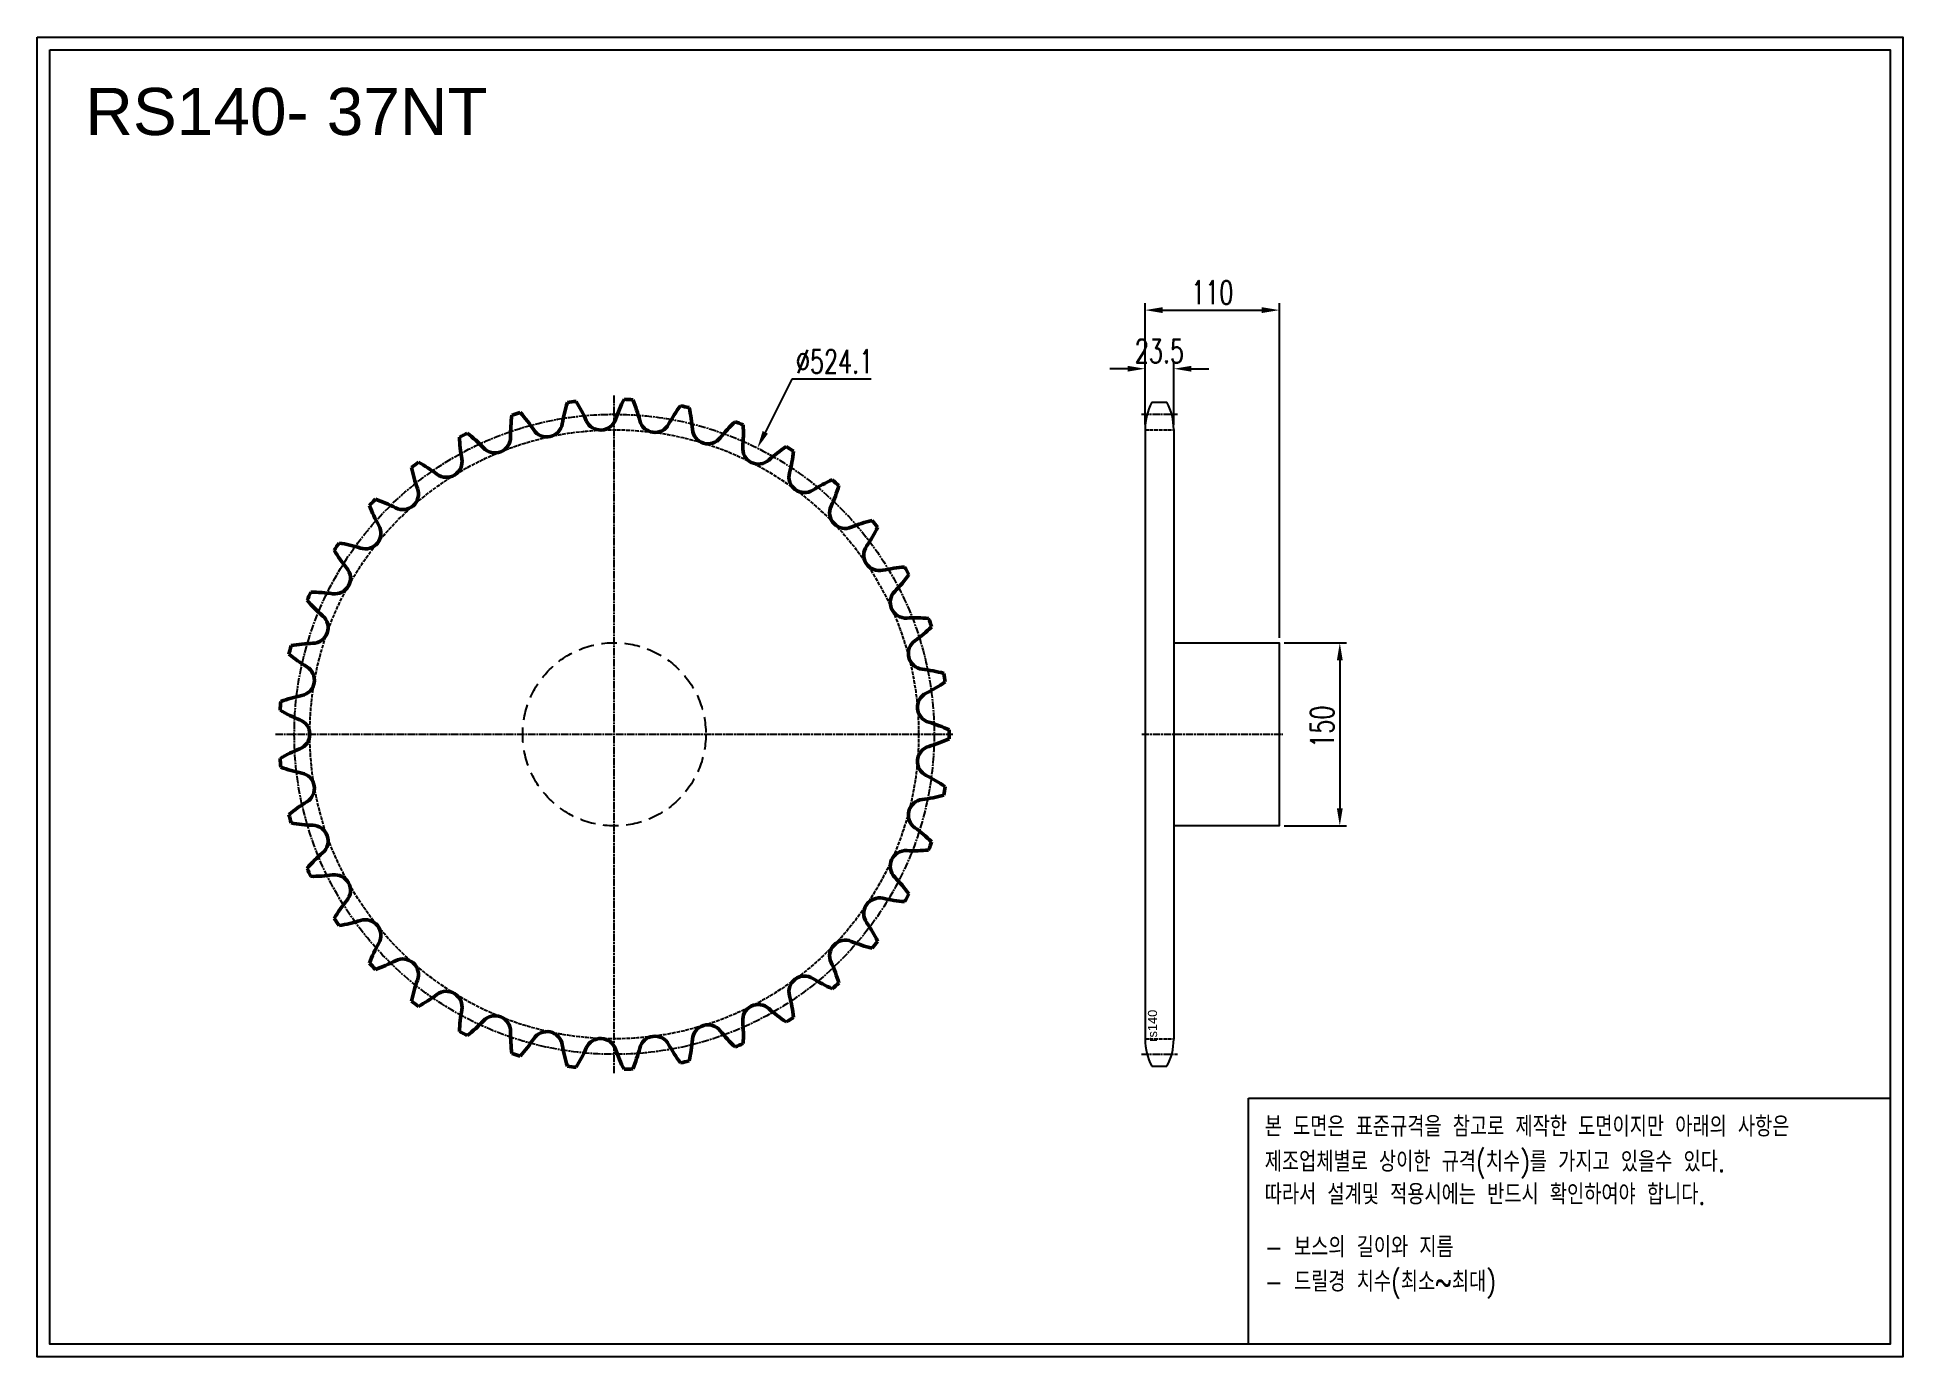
# Model space of a CAD drawing. Header units: millimetres. Extents: x 10571 to 12099, y 42078 to 43159.
import ezdxf

# ---------------------------------------------------------------- set-up
doc = ezdxf.new("R2010")
doc.units = ezdxf.units.MM
for name, pattern in [('AM_ISO02W050', [7.5, 6, -1.5]), ('AM_ISO02W050x2', [3.75, 3, -0.75]), ('AM_ISO08W050', [18, 12, -1.5, 3, -1.5]), ('AM_ISO08W050x2', [9, 6, -0.75, 1.5, -0.75]), ('HIDDEN', [9.525, 6.35, -3.175])]:
    doc.linetypes.add(name, pattern=pattern)
for name, color, linetype, lineweight in [('AM_0N', 7, 'Continuous', 50), ('AM_3N', 6, 'AM_ISO02W050', 25), ('AM_7', 4, 'AM_ISO08W050', 25), ('AM_7N', 4, 'AM_ISO08W050', 25)]:
    doc.layers.add(name, color=color, linetype=linetype, lineweight=lineweight)
doc.layers.add('HL', color=2, linetype='HIDDEN')
doc.layers.add('S-DIM', color=7, linetype='Continuous')
doc.styles.add('HAN', font='ROMANS.shx', dxfattribs={"width": 0.7, "bigfont": 'whgtxt.shx'})
doc.styles.add('HSG', font='SIMPLEX.shx', dxfattribs={"width": 0.7, "bigfont": 'HSG.shx'})
doc.styles.get("Standard").update_dxf_attribs({"font": 'arial.ttf'})
doc.dimstyles.new('APP32', dxfattribs={"dimscale": 8, "dimtxt": 2.4, "dimasz": 1.8, "dimexe": 0.7, "dimexo": 0.5, "dimgap": 0.6, "dimtad": 1, "dimtoh": 1, "dimdec": 1, "dimrnd": 0.01, "dimzin": 9, "dimdsep": 46, "dimtxsty": 'HSG', "dimcen": 0, "dimclrd": 1, "dimclre": 1, "dimclrt": 256, "dimazin": 2, "dimtp": 1, "dimtm": 1, "dimtfac": 0.5, "dimtdec": 1, "dimtofl": 0, "dimtmove": 0, "dimatfit": 3, "dimfxl": 0, "dimtvp": 1, "dimtolj": 2, "dimlwd": -1, "dimlwe": -1, "dimarcsym": 0})

# ---------------------------------------------------------------- blocks, each defined once
blk = doc.blocks.new('*D1')
at = {"layer": 'Defpoints', "color": 0, "transparency": 16777216}
for p in [(11588.2, 42663), (11588.2, 42513), (11637.7, 42513)]:
    blk.add_point(p, dxfattribs=at)
at = {"layer": 'S-DIM', "color": 1, "transparency": 16777216}
for p, q in [((11592.2, 42663), (11643.3, 42663)), ((11637.7, 42648.6), (11637.7, 42527.4)), ((11592.2, 42513), (11643.3, 42513))]:
    blk.add_line(p, q, dxfattribs=at)
for points in [[(11635.3, 42648.6), (11640.1, 42648.6), (11637.7, 42663)], [(11635.3, 42527.4), (11640.1, 42527.4), (11637.7, 42513)]]:
    blk.add_solid(points, dxfattribs=at)
at = {"layer": 'S-DIM', "transparency": 16777216, "insert": (11623.3, 42594.3), "char_height": 19.2, "attachment_point": 5, "rotation": 90, "style": 'HSG'}
blk.add_mtext('\\A2;150', dxfattribs=at)
blk = doc.blocks.new('*D2')
at = {"layer": 'Defpoints', "color": 0, "transparency": 16777216}
for p in [(11501.7, 42887.4), (11478.2, 42837.7), (11501.7, 42837.4)]:
    blk.add_point(p, dxfattribs=at)
at = {"layer": 'S-DIM', "color": 1, "transparency": 16777216}
for p, q in [((11478.2, 42841.7), (11478.2, 42893)), ((11501.7, 42841.4), (11501.7, 42893)), ((11463.8, 42887.4), (11449.4, 42887.4)), ((11516.1, 42887.4), (11530.5, 42887.4))]:
    blk.add_line(p, q, dxfattribs=at)
for points in [[(11463.8, 42889.8), (11463.8, 42885), (11478.2, 42887.4)], [(11516.1, 42889.8), (11516.1, 42885), (11501.7, 42887.4)]]:
    blk.add_solid(points, dxfattribs=at)
at = {"layer": 'S-DIM', "transparency": 16777216, "insert": (11489.9, 42901.8), "char_height": 19.2, "attachment_point": 5, "style": 'HSG'}
blk.add_mtext('\\A2;23.5', dxfattribs=at)
blk = doc.blocks.new('*D3')
at = {"layer": 'Defpoints', "color": 0, "transparency": 16777216}
for p in [(11588.2, 42935.4), (11478.2, 42837.7), (11588.2, 42663)]:
    blk.add_point(p, dxfattribs=at)
at = {"layer": 'S-DIM', "color": 1, "transparency": 16777216}
for p, q in [((11478.2, 42841.7), (11478.2, 42941)), ((11588.2, 42667), (11588.2, 42941)), ((11492.6, 42935.4), (11573.8, 42935.4))]:
    blk.add_line(p, q, dxfattribs=at)
for points in [[(11492.6, 42937.8), (11492.6, 42933), (11478.2, 42935.4)], [(11573.8, 42937.8), (11573.8, 42933), (11588.2, 42935.4)]]:
    blk.add_solid(points, dxfattribs=at)
at = {"layer": 'S-DIM', "transparency": 16777216, "insert": (11533.2, 42949.8), "char_height": 19.2, "attachment_point": 5, "style": 'HSG'}
blk.add_mtext('\\A2;110', dxfattribs=at)
blk = doc.blocks.new('*D4')
at = {"layer": 'Defpoints', "color": 0, "transparency": 16777216}
for p in [(11160.6, 42822.4), (10926.1, 42353.6)]:
    blk.add_point(p, dxfattribs=at)
at = {"layer": 'S-DIM', "color": 1, "transparency": 16777216}
for p, q in [((11188.9, 42878.9), (11167, 42835.3)), ((11253.8, 42878.9), (11188.9, 42878.9))]:
    blk.add_line(p, q, dxfattribs=at)
blk.add_solid([(11164.9, 42836.4), (11169.2, 42834.2), (11160.6, 42822.4)], dxfattribs=at)
at = {"layer": 'S-DIM', "transparency": 16777216, "insert": (11223.8, 42893.3), "char_height": 19.2, "attachment_point": 5, "style": 'HSG'}
blk.add_mtext('\\A2;∅524.1', dxfattribs=at)
blk = doc.blocks.new('notice1')
at = {"color": 4}
blk.add_lwpolyline([(-22142.12, 1735.9), (-22053.8, 1735.9), (-22053.8, 1702.07), (-22142.12, 1702.07)], close=True, dxfattribs=at)
at = {"color": 4, "style": 'HAN', "width": 0.8}
for s, p in [('본 도면은 표준규격을 참고로 제작한 도면이지만 아래의 사항은', (-22139.9, 1730.62)), ('제조업체별로 상이한 규격(치수)를 가지고 있을수 있다.', (-22139.9, 1725.78)), ('따라서 설계및 적용시에는 반드시 확인하여야 합니다.', (-22139.9, 1721.28)), ('- 보스의 길이와 지름', (-22139.9, 1714.03)), ('- 드릴경 치수(최소~최대)', (-22139.9, 1709.27))]:
    blk.add_text(s, height=2.7949, dxfattribs=at).set_placement(p)

msp = doc.modelspace()

# ---------------------------------------------------------------- linework, layer by layer
for p, q in [((11483.7, 42859.91), (11496.13, 42859.91)), ((11478.16, 42837.71), (11478.16, 42338.34)), ((11501.66, 42837.71), (11501.66, 42338.34)), ((11483.7, 42316.14), (11496.13, 42316.14))]:
    msp.add_line(p, q)
for points in [[(10570.73, 43158.8), (12098.8, 43158.8), (12098.8, 42078.35), (10570.73, 42078.35)], [(10581.02, 43148.51), (12088.51, 43148.51), (12088.51, 42088.64), (10581.02, 42088.64)]]:
    msp.add_lwpolyline(points, close=True)
msp.add_lwpolyline([(11501.66, 42663.02), (11588.16, 42663.02), (11588.16, 42513.02), (11501.66, 42513.02)])
for centre, start, end in [((11525.46, 42837.71), 152.00824, 180), ((11454.36, 42837.71), 0, 27.99176), ((11525.46, 42338.34), 180, 207.99176), ((11454.36, 42338.34), 332.00824, 0)]:
    msp.add_arc(centre, 47.3, start, end)
at = {"layer": 'AM_0N'}
for centre, radius, start, end in [((11156.89, 42807.58), 118.87, 152.55462, 161.21622), ((11043.34, 42588.02), 274.46, 86.81877, 88.31637), ((11077.27, 42832.86), 118.87, 172.01408, 180.67568), ((11043.34, 42588.02), 274.46, 106.27823, 107.77583), ((10878.12, 42771.88), 118.87, 33.37838, 42.03997), ((11118.16, 42823.61), 118.87, 162.28435, 170.94595), ((11043.34, 42588.02), 274.46, 96.5485, 98.0461), ((10911.57, 42797.15), 118.87, 23.64865, 32.31024), ((10948.81, 42816.41), 118.87, 13.91892, 22.58051), ((11192.36, 42785.23), 118.87, 142.82489, 151.48649), ((11043.34, 42588.02), 274.46, 77.08904, 78.58664), ((10988.77, 42829.1), 118.87, 4.18919, 12.85078), ((11043.34, 42588.02), 274.46, 116.00796, 117.50556), ((10849.43, 42741.31), 118.87, 43.10811, 51.7697), ((10988.1, 42844.33), 12.83, 213.37838, 350.94595), ((11032.21, 42849.98), 12.83, 203.64865, 341.21622), ((11076.64, 42848.09), 12.83, 193.91892, 331.48649), ((11120.11, 42838.73), 12.83, 184.18919, 321.75676), ((11223.55, 42757.2), 118.87, 133.09516, 141.75676), ((11043.34, 42588.02), 274.46, 67.35931, 68.85691), ((11030.29, 42834.86), 118.87, 354.45946, 3.12105), ((11035.4, 42835.08), 118.87, 181.74381, 190.40541), ((10945.58, 42831.31), 12.83, 223.10811, 0.67568), ((11161.38, 42822.14), 12.83, 174.45946, 312.02703), ((11249.55, 42724.31), 118.87, 123.36543, 132.02703), ((11043.34, 42588.02), 274.46, 57.62958, 59.12718), ((11072.2, 42833.51), 118.87, 344.72973, 353.39132), ((11043.34, 42588.02), 274.46, 125.73769, 127.23529), ((10993.76, 42830.18), 118.87, 191.47354, 200.13514), ((10826.31, 42706.34), 118.87, 52.83784, 61.49943), ((10905.87, 42811.29), 12.83, 232.83784, 10.40541), ((11199.25, 42798.83), 12.83, 164.72973, 302.2973), ((10870.11, 42784.85), 12.83, 242.56757, 20.13514), ((11269.62, 42687.5), 118.87, 113.6357, 122.2973), ((11113.27, 42825.1), 118.87, 335, 343.66159), ((11043.34, 42588.02), 274.46, 47.89985, 49.39745), ((11043.34, 42588.02), 274.46, 135.46742, 136.96502), ((10953.55, 42818.32), 118.87, 201.20327, 209.86486), ((10809.44, 42667.96), 118.87, 62.56757, 71.22916), ((11232.63, 42769.45), 12.83, 155, 292.56757), ((10839.34, 42752.74), 12.83, 252.2973, 29.86486), ((11283.17, 42647.83), 118.87, 103.90597, 112.56757), ((11152.33, 42809.88), 118.87, 325.27027, 333.93187), ((11043.34, 42588.02), 274.46, 38.17012, 39.66772), ((11043.34, 42588.02), 274.46, 145.19715, 146.69475), ((10799.29, 42627.28), 118.87, 72.2973, 80.95889), ((11260.57, 42734.85), 12.83, 145.27027, 282.83784), ((10915.92, 42799.83), 118.87, 210.933, 219.59459), ((11289.83, 42606.44), 118.87, 94.17624, 102.83784), ((11043.34, 42588.02), 274.46, 28.44039, 29.93799), ((10814.44, 42715.89), 12.83, 262.02703, 39.59459), ((11188.26, 42788.26), 118.87, 315.54054, 324.20214), ((11043.34, 42588.02), 274.46, 154.92688, 156.42448), ((10881.96, 42775.25), 118.87, 220.66273, 229.32432), ((10796.17, 42585.47), 118.87, 82.02703, 90.68862), ((11282.26, 42696.02), 12.83, 135.54054, 273.10811), ((10796.12, 42675.37), 12.83, 271.75676, 49.32432), ((11289.4, 42564.52), 118.87, 84.44651, 93.10811), ((11043.34, 42588.02), 274.46, 18.71066, 20.20826), ((11297.07, 42654.09), 12.83, 125.81081, 263.37838), ((11220.01, 42760.89), 118.87, 305.81081, 314.47241), ((11043.34, 42588.02), 274.46, 164.65661, 166.1542), ((10852.64, 42745.29), 118.87, 230.39246, 239.05405), ((10800.16, 42543.73), 118.87, 91.75676, 100.41835), ((10784.91, 42632.33), 12.83, 281.48649, 59.05405), ((11281.89, 42523.27), 118.87, 74.71678, 83.37838), ((11043.34, 42588.02), 274.46, 8.98093, 10.47853), ((10811.14, 42503.27), 118.87, 101.48649, 110.14808), ((11304.59, 42610.26), 12.83, 116.08108, 253.64865), ((11246.69, 42728.55), 118.87, 296.08108, 304.74268), ((11043.34, 42588.02), 274.46, 174.38634, 175.88393), ((10828.8, 42710.79), 118.87, 240.12219, 248.78378), ((10781.14, 42588.02), 12.83, 291.21622, 68.78378), ((11267.51, 42483.89), 118.87, 64.98705, 73.64865), ((11043.34, 42588.02), 274.46, 359.2512, 0.7488), ((10828.8, 42465.25), 118.87, 111.21622, 119.87781), ((11304.59, 42565.79), 12.83, 106.35135, 243.91892), ((11267.51, 42692.16), 118.87, 286.35135, 295.01295), ((11043.34, 42588.02), 274.46, 184.11607, 185.61366), ((10811.14, 42672.77), 118.87, 249.85192, 258.51351), ((10784.91, 42543.71), 12.83, 300.94595, 78.51351), ((11246.69, 42447.5), 118.87, 55.25732, 63.91892), ((11043.34, 42588.02), 274.46, 349.52147, 351.01907), ((10852.64, 42430.76), 118.87, 120.94595, 129.60754), ((11297.07, 42521.95), 12.83, 96.62162, 234.18919), ((11281.89, 42652.78), 118.87, 276.62162, 285.28322), ((11043.34, 42588.02), 274.46, 193.8458, 195.34339), ((10800.16, 42632.31), 118.87, 259.58165, 268.24324), ((10796.12, 42500.67), 12.83, 310.67568, 88.24324), ((11220.01, 42415.15), 118.87, 45.52759, 54.18919), ((11043.34, 42588.02), 274.46, 339.79174, 341.28934), ((10881.96, 42400.79), 118.87, 130.67568, 139.33727), ((11282.26, 42480.02), 12.83, 86.89189, 224.45946), ((11289.4, 42611.53), 118.87, 266.89189, 275.55349), ((11043.34, 42588.02), 274.46, 203.57552, 205.07312), ((10796.17, 42590.58), 118.87, 269.31138, 277.97297), ((10814.44, 42460.15), 12.83, 320.40541, 97.97297), ((11188.26, 42387.78), 118.87, 35.79786, 44.45946), ((10915.92, 42376.21), 118.87, 140.40541, 149.067), ((11260.57, 42441.2), 12.83, 77.16216, 214.72973), ((11289.83, 42569.61), 118.87, 257.16216, 265.82376), ((11043.34, 42588.02), 274.46, 330.06201, 331.55961), ((11043.34, 42588.02), 274.46, 213.30525, 214.80285), ((10799.29, 42548.77), 118.87, 279.04111, 287.7027), ((10839.34, 42423.31), 12.83, 330.13514, 107.7027), ((11232.63, 42406.6), 12.83, 67.43243, 205), ((11152.33, 42366.17), 118.87, 26.06813, 34.72973), ((10953.55, 42357.73), 118.87, 150.13514, 158.79673), ((10870.11, 42391.2), 12.83, 339.86486, 117.43243), ((11283.17, 42528.21), 118.87, 247.43243, 256.09403), ((11043.34, 42588.02), 274.46, 320.33228, 321.82988), ((11043.34, 42588.02), 274.46, 223.03498, 224.53258), ((10809.44, 42508.09), 118.87, 288.77084, 297.43243), ((11199.25, 42377.22), 12.83, 57.7027, 195.27027), ((11113.27, 42350.94), 118.87, 16.33841, 25), ((10993.76, 42345.86), 118.87, 159.86486, 168.52646), ((10826.31, 42469.71), 118.87, 298.50057, 307.16216), ((10905.87, 42364.75), 12.83, 349.59459, 127.16216), ((11072.2, 42342.53), 118.87, 6.60868, 15.27027), ((11269.62, 42488.54), 118.87, 237.7027, 246.3643), ((11043.34, 42588.02), 274.46, 310.60255, 312.10015), ((11043.34, 42588.02), 274.46, 232.76471, 234.26231), ((11035.4, 42340.97), 118.87, 169.59459, 178.25619), ((11161.38, 42353.9), 12.83, 47.97297, 185.54054), ((11249.55, 42451.73), 118.87, 227.97297, 236.63457), ((11043.34, 42588.02), 274.46, 242.49444, 243.99204), ((10849.43, 42434.73), 118.87, 308.2303, 316.89189), ((10945.58, 42344.73), 12.83, 359.32432, 136.89189), ((11077.27, 42343.18), 118.87, 179.32432, 187.98592), ((10988.1, 42331.71), 12.83, 9.05405, 146.62162), ((11120.11, 42337.32), 12.83, 38.24324, 175.81081), ((11223.55, 42418.84), 118.87, 218.24324, 226.90484), ((11030.29, 42341.19), 118.87, 356.87895, 5.54054), ((11043.34, 42588.02), 274.46, 300.87282, 302.37042), ((10878.12, 42404.17), 118.87, 317.96003, 326.62162), ((11118.16, 42352.44), 118.87, 189.05405, 197.71565), ((10911.57, 42378.89), 118.87, 327.68976, 336.35135), ((11032.21, 42326.06), 12.83, 18.78378, 156.35135), ((11156.89, 42368.47), 118.87, 198.78378, 207.44538), ((10948.81, 42359.63), 118.87, 337.41949, 346.08108), ((11076.64, 42327.95), 12.83, 28.51351, 166.08108), ((11192.36, 42390.82), 118.87, 208.51351, 217.17511), ((10988.77, 42346.94), 118.87, 347.14922, 355.81081), ((11043.34, 42588.02), 274.46, 291.14309, 292.64069), ((11043.34, 42588.02), 274.46, 252.22417, 253.72177), ((11043.34, 42588.02), 274.46, 261.9539, 263.4515), ((11043.34, 42588.02), 274.46, 271.68363, 273.18123), ((11043.34, 42588.02), 274.46, 281.41336, 282.91096)]:
    msp.add_arc(centre, radius, start, end, dxfattribs=at)
at = {"layer": 'AM_3N', "linetype": 'AM_ISO02W050x2'}
for p, q in [((11478.16, 42837.39), (11501.66, 42837.39)), ((11478.16, 42338.65), (11501.66, 42338.65))]:
    msp.add_line(p, q, dxfattribs=at)
msp.add_circle((11043.34, 42588.02), 249.37, dxfattribs=at)
at = {"layer": 'AM_7', "linetype": 'AM_ISO08W050x2'}
for p, q in [((11475.16, 42850.09), (11504.66, 42850.09)), ((11475.16, 42325.95), (11504.66, 42325.95))]:
    msp.add_line(p, q, dxfattribs=at)
msp.add_circle((11043.34, 42588.02), 262.07, dxfattribs=at)
at = {"layer": 'AM_7N', "linetype": 'AM_ISO08W050x2'}
for p, q in [((11043.34, 42310.56), (11043.34, 42865.48)), ((10765.88, 42588.02), (11320.8, 42588.02)), ((11475.59, 42588.02), (11591, 42588.02))]:
    msp.add_line(p, q, dxfattribs=at)
at = {"layer": 'HL', "ltscale": 2}
msp.add_circle((11043.34, 42588.02), 75, dxfattribs=at)

# ---------------------------------------------------------------- block references
at = {"xscale": 5.950011032469502, "yscale": 5.950011032469502, "zscale": 5.950011032469502}
msp.add_blockref('notice1', (143308.85, 31961.32), dxfattribs=at)

# ---------------------------------------------------------------- texts
msp.add_text('RS140- 37NT', height=38.5875).set_placement((10610.09, 43078.79))
msp.add_text('rs140', height=7.5, rotation=90).set_placement((11488.01, 42336.25))

# ---------------------------------------------------------------- dimensions: what is measured, and where the dimension line sits
at = {"layer": 'S-DIM'}
dim = msp.add_linear_dim(base=(11588.16, 42935.37), p1=(11478.16, 42837.71), p2=(11588.16, 42663.02), dimstyle='APP32', dxfattribs=at)
dim.commit()
dim.dimension.update_dxf_attribs({"geometry": '*D3', "text_midpoint": (11533.16, 42949.77)})
dim = msp.add_linear_dim(base=(11501.66, 42887.37), p1=(11478.16, 42837.71), p2=(11501.66, 42837.39), dimstyle='APP32', dxfattribs=at)
dim.commit()
dim.dimension.update_dxf_attribs({"geometry": '*D2', "text_midpoint": (11489.91, 42887.37), "dimtype": 128})
dim = msp.add_diameter_dim_2p(p1=(10926.09, 42353.65), p2=(11160.59, 42822.4), dimstyle='APP32', dxfattribs=at)
dim.commit()
dim.dimension.update_dxf_attribs({"geometry": '*D4', "text_midpoint": (11223.76, 42878.95), "dimtype": 131})
dim = msp.add_linear_dim(base=(11637.74, 42513.02), p1=(11588.16, 42663.02), p2=(11588.16, 42513.02), angle=90, dimstyle='APP32', dxfattribs=at)
dim.commit()
dim.dimension.update_dxf_attribs({"geometry": '*D1', "text_midpoint": (11637.74, 42594.27), "dimtype": 128})

doc.saveas('drawing.dxf')
